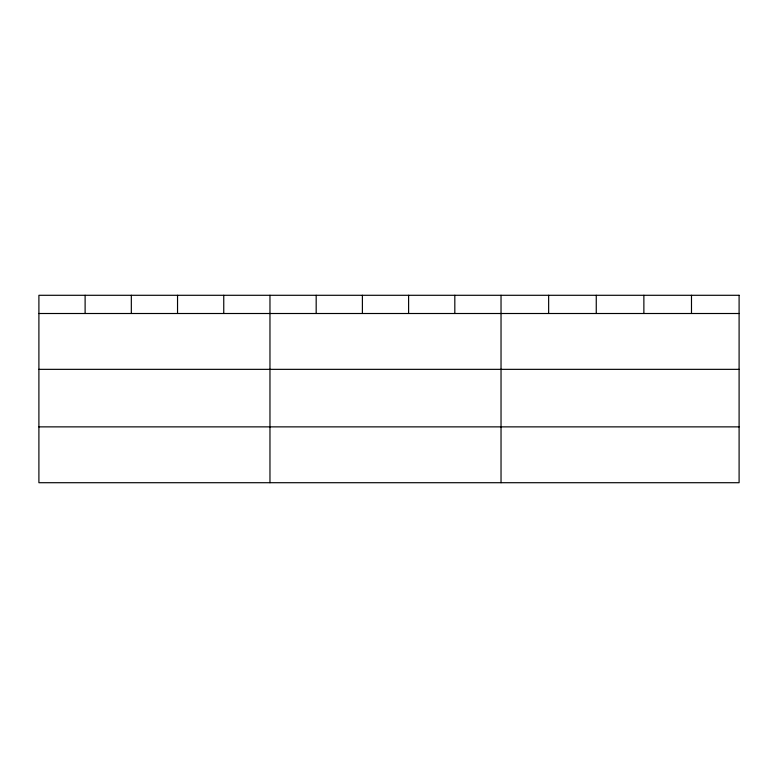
<?xml version="1.0" encoding="UTF-8"?>
<svg xmlns="http://www.w3.org/2000/svg" width="778" height="778" viewBox="0 0 778 778"><rect width="100%" height="100%" fill="white"/><g stroke="black" fill="none" stroke-linecap="round" stroke-linejoin="round"><path stroke-width="1.17" d="M38.9 313.505L739.1 313.505M38.9 369.346L739.1 369.346M38.9 426.869L739.1 426.869M691.486 295.29L691.486 313.505M643.873 295.29L643.873 313.505M596.259 295.29L596.259 313.505M548.646 295.29L548.646 313.505M501.032 295.29L501.032 482.71M454.819 295.29L454.819 313.505M408.606 295.29L408.606 313.505M362.392 295.29L362.392 313.505M316.179 295.29L316.179 313.505M269.966 295.29L269.966 482.71M223.753 295.29L223.753 313.505M177.54 295.29L177.54 313.505M131.326 295.29L131.326 313.505M85.113 295.29L85.113 313.505M739.1 295.29L38.9 295.29L38.9 482.71L739.1 482.71L739.1 295.29"/></g></svg>
